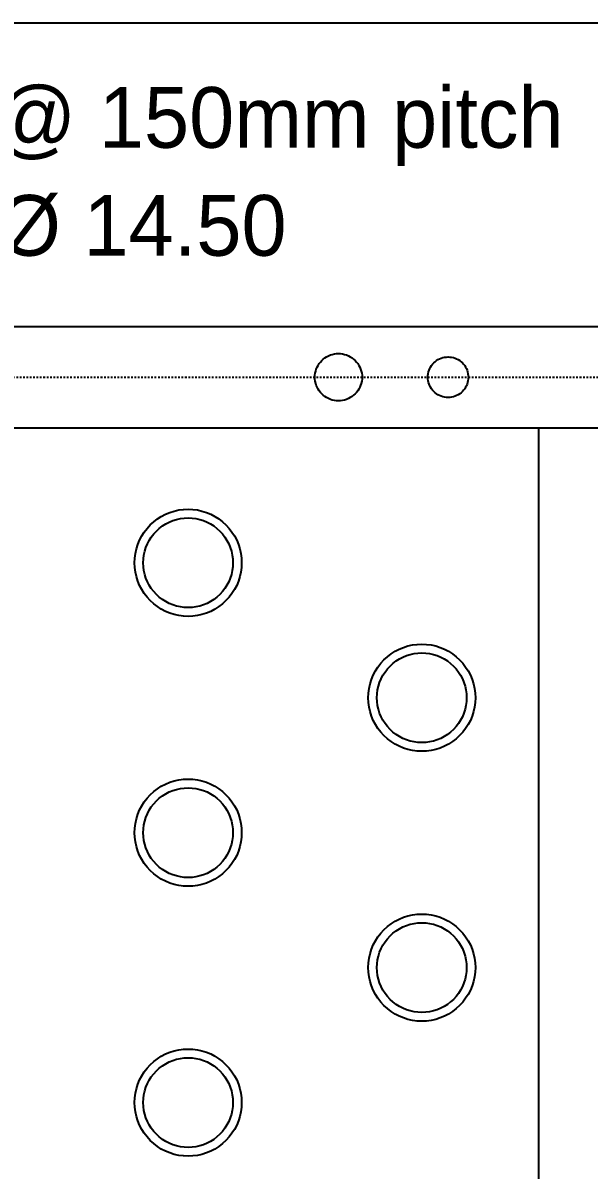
# Model space of a CAD drawing. Header units: millimetres. Extents: x 0 to 2033, y -1000001 to 3212.
# Drawn here: x 348.5 to 432.4, y 3025 to 3195 of the extents above; entities that cross this region are included whole.
import ezdxf
from ezdxf.enums import TextEntityAlignment as Align

# ---------------------------------------------------------------- set-up
doc = ezdxf.new("R2010")
doc.units = ezdxf.units.MM
doc.linetypes.add('DASHED', pattern=[0.5, 0.25, -0.25])
doc.layers.add('DRAWING', color=7, linetype='Continuous')
doc.layers.add('TEXT', color=7, linetype='Continuous')

msp = doc.modelspace()

# ---------------------------------------------------------------- linework, layer by layer
at = {"layer": 'DRAWING', "linetype": 'CONTINUOUS', "true_color": 0xff6a00}
msp.add_line((120, 3195), (522, 3195), dxfattribs=at)
at = {"layer": 'DRAWING', "linetype": 'CONTINUOUS', "true_color": 0x111111}
for p, q in [((120, 3150), (522, 3150)), ((120, 3135), (522, 3135))]:
    msp.add_line(p, q, dxfattribs=at)
at = {"layer": 'DRAWING', "linetype": 'DASHED', "true_color": 0xb000ff}
msp.add_line((128, 3142.5), (514, 3142.5), dxfattribs=at)
at = {"layer": 'DRAWING', "linetype": 'CONTINUOUS', "true_color": 0x222222}
for p, q in [((217.08, 3135), (424.92, 3135)), ((424.92, 3135), (424.92, 335))]:
    msp.add_line(p, q, dxfattribs=at)
at = {"layer": 'DRAWING', "linetype": 'CONTINUOUS', "true_color": 0x111111}
for points in [[(398.75, 3142.5), (398.74, 3142.19), (398.7, 3141.89), (398.63, 3141.59), (398.54, 3141.3), (398.42, 3141.02), (398.28, 3140.75), (398.12, 3140.49), (397.93, 3140.25), (397.72, 3140.03), (397.5, 3139.82), (397.26, 3139.63), (397, 3139.47), (396.73, 3139.33), (396.45, 3139.21), (396.16, 3139.12), (395.86, 3139.05), (395.56, 3139.01), (395.25, 3139), (394.94, 3139.01), (394.64, 3139.05), (394.34, 3139.12), (394.05, 3139.21), (393.77, 3139.33), (393.5, 3139.47), (393.24, 3139.63), (393, 3139.82), (392.78, 3140.03), (392.57, 3140.25), (392.38, 3140.49), (392.22, 3140.75), (392.08, 3141.02), (391.96, 3141.3), (391.87, 3141.59), (391.8, 3141.89), (391.76, 3142.19), (391.75, 3142.5), (391.76, 3142.81), (391.8, 3143.11), (391.87, 3143.41), (391.96, 3143.7), (392.08, 3143.98), (392.22, 3144.25), (392.38, 3144.51), (392.57, 3144.75), (392.78, 3144.97), (393, 3145.18), (393.24, 3145.37), (393.5, 3145.53), (393.77, 3145.67), (394.05, 3145.79), (394.34, 3145.88), (394.64, 3145.95), (394.94, 3145.99), (395.25, 3146), (395.56, 3145.99), (395.86, 3145.95), (396.16, 3145.88), (396.45, 3145.79), (396.73, 3145.67), (397, 3145.53), (397.26, 3145.37), (397.5, 3145.18), (397.72, 3144.97), (397.93, 3144.75), (398.12, 3144.51), (398.28, 3144.25), (398.42, 3143.98), (398.54, 3143.7), (398.63, 3143.41), (398.7, 3143.11), (398.74, 3142.81), (398.75, 3142.5)], [(414.5, 3142.5), (414.49, 3142.24), (414.45, 3141.98), (414.4, 3141.72), (414.32, 3141.47), (414.22, 3141.23), (414.1, 3141), (413.96, 3140.78), (413.8, 3140.57), (413.62, 3140.38), (413.43, 3140.2), (413.22, 3140.04), (413, 3139.9), (412.77, 3139.78), (412.53, 3139.68), (412.28, 3139.6), (412.02, 3139.55), (411.76, 3139.51), (411.5, 3139.5), (411.24, 3139.51), (410.98, 3139.55), (410.72, 3139.6), (410.47, 3139.68), (410.23, 3139.78), (410, 3139.9), (409.78, 3140.04), (409.57, 3140.2), (409.38, 3140.38), (409.2, 3140.57), (409.04, 3140.78), (408.9, 3141), (408.78, 3141.23), (408.68, 3141.47), (408.6, 3141.72), (408.55, 3141.98), (408.51, 3142.24), (408.5, 3142.5), (408.51, 3142.76), (408.55, 3143.02), (408.6, 3143.28), (408.68, 3143.53), (408.78, 3143.77), (408.9, 3144), (409.04, 3144.22), (409.2, 3144.43), (409.38, 3144.62), (409.57, 3144.8), (409.78, 3144.96), (410, 3145.1), (410.23, 3145.22), (410.47, 3145.32), (410.72, 3145.4), (410.98, 3145.45), (411.24, 3145.49), (411.5, 3145.5), (411.76, 3145.49), (412.02, 3145.45), (412.28, 3145.4), (412.53, 3145.32), (412.77, 3145.22), (413, 3145.1), (413.22, 3144.96), (413.43, 3144.8), (413.62, 3144.62), (413.8, 3144.43), (413.96, 3144.22), (414.1, 3144), (414.22, 3143.77), (414.32, 3143.53), (414.4, 3143.28), (414.45, 3143.02), (414.49, 3142.76), (414.5, 3142.5)], [(379.61, 3115), (379.58, 3114.42), (379.51, 3113.85), (379.38, 3113.28), (379.21, 3112.73), (378.99, 3112.19), (378.72, 3111.68), (378.41, 3111.19), (378.05, 3110.73), (377.66, 3110.3), (377.23, 3109.91), (376.77, 3109.55), (376.29, 3109.24), (375.77, 3108.97), (375.23, 3108.75), (374.68, 3108.58), (374.11, 3108.45), (373.54, 3108.38), (372.96, 3108.35), (372.38, 3108.38), (371.81, 3108.45), (371.24, 3108.58), (370.69, 3108.75), (370.15, 3108.97), (369.64, 3109.24), (369.15, 3109.55), (368.69, 3109.91), (368.26, 3110.3), (367.87, 3110.73), (367.51, 3111.19), (367.2, 3111.68), (366.93, 3112.19), (366.71, 3112.73), (366.54, 3113.28), (366.41, 3113.85), (366.34, 3114.42), (366.31, 3115), (366.34, 3115.58), (366.41, 3116.15), (366.54, 3116.72), (366.71, 3117.27), (366.93, 3117.81), (367.2, 3118.32), (367.51, 3118.81), (367.87, 3119.27), (368.26, 3119.7), (368.69, 3120.09), (369.15, 3120.45), (369.64, 3120.76), (370.15, 3121.03), (370.69, 3121.25), (371.24, 3121.42), (371.81, 3121.55), (372.38, 3121.62), (372.96, 3121.65), (373.54, 3121.62), (374.11, 3121.55), (374.68, 3121.42), (375.23, 3121.25), (375.77, 3121.03), (376.29, 3120.76), (376.77, 3120.45), (377.23, 3120.09), (377.66, 3119.7), (378.05, 3119.27), (378.41, 3118.81), (378.72, 3118.32), (378.99, 3117.81), (379.21, 3117.27), (379.38, 3116.72), (379.51, 3116.15), (379.58, 3115.58), (379.61, 3115)], [(414.25, 3095), (414.22, 3094.42), (414.15, 3093.85), (414.02, 3093.28), (413.85, 3092.73), (413.63, 3092.19), (413.36, 3091.68), (413.05, 3091.19), (412.69, 3090.73), (412.3, 3090.3), (411.87, 3089.91), (411.41, 3089.55), (410.93, 3089.24), (410.41, 3088.97), (409.87, 3088.75), (409.32, 3088.58), (408.75, 3088.45), (408.18, 3088.38), (407.6, 3088.35), (407.02, 3088.38), (406.45, 3088.45), (405.88, 3088.58), (405.33, 3088.75), (404.79, 3088.97), (404.28, 3089.24), (403.79, 3089.55), (403.33, 3089.91), (402.9, 3090.3), (402.51, 3090.73), (402.15, 3091.19), (401.84, 3091.68), (401.57, 3092.19), (401.35, 3092.73), (401.18, 3093.28), (401.05, 3093.85), (400.98, 3094.42), (400.95, 3095), (400.98, 3095.58), (401.05, 3096.15), (401.18, 3096.72), (401.35, 3097.27), (401.57, 3097.81), (401.84, 3098.32), (402.15, 3098.81), (402.51, 3099.27), (402.9, 3099.7), (403.33, 3100.09), (403.79, 3100.45), (404.28, 3100.76), (404.79, 3101.03), (405.33, 3101.25), (405.88, 3101.42), (406.45, 3101.55), (407.02, 3101.62), (407.6, 3101.65), (408.18, 3101.62), (408.75, 3101.55), (409.32, 3101.42), (409.87, 3101.25), (410.41, 3101.03), (410.93, 3100.76), (411.41, 3100.45), (411.87, 3100.09), (412.3, 3099.7), (412.69, 3099.27), (413.05, 3098.81), (413.36, 3098.32), (413.63, 3097.81), (413.85, 3097.27), (414.02, 3096.72), (414.15, 3096.15), (414.22, 3095.58), (414.25, 3095)], [(379.61, 3075), (379.58, 3074.42), (379.51, 3073.85), (379.38, 3073.28), (379.21, 3072.73), (378.99, 3072.19), (378.72, 3071.68), (378.41, 3071.19), (378.05, 3070.73), (377.66, 3070.3), (377.23, 3069.91), (376.77, 3069.55), (376.29, 3069.24), (375.77, 3068.97), (375.23, 3068.75), (374.68, 3068.58), (374.11, 3068.45), (373.54, 3068.38), (372.96, 3068.35), (372.38, 3068.38), (371.81, 3068.45), (371.24, 3068.58), (370.69, 3068.75), (370.15, 3068.97), (369.64, 3069.24), (369.15, 3069.55), (368.69, 3069.91), (368.26, 3070.3), (367.87, 3070.73), (367.51, 3071.19), (367.2, 3071.68), (366.93, 3072.19), (366.71, 3072.73), (366.54, 3073.28), (366.41, 3073.85), (366.34, 3074.42), (366.31, 3075), (366.34, 3075.58), (366.41, 3076.15), (366.54, 3076.72), (366.71, 3077.27), (366.93, 3077.81), (367.2, 3078.32), (367.51, 3078.81), (367.87, 3079.27), (368.26, 3079.7), (368.69, 3080.09), (369.15, 3080.45), (369.64, 3080.76), (370.15, 3081.03), (370.69, 3081.25), (371.24, 3081.42), (371.81, 3081.55), (372.38, 3081.62), (372.96, 3081.65), (373.54, 3081.62), (374.11, 3081.55), (374.68, 3081.42), (375.23, 3081.25), (375.77, 3081.03), (376.29, 3080.76), (376.77, 3080.45), (377.23, 3080.09), (377.66, 3079.7), (378.05, 3079.27), (378.41, 3078.81), (378.72, 3078.32), (378.99, 3077.81), (379.21, 3077.27), (379.38, 3076.72), (379.51, 3076.15), (379.58, 3075.58), (379.61, 3075)], [(414.25, 3055), (414.22, 3054.42), (414.15, 3053.85), (414.02, 3053.28), (413.85, 3052.73), (413.63, 3052.19), (413.36, 3051.68), (413.05, 3051.19), (412.69, 3050.73), (412.3, 3050.3), (411.87, 3049.91), (411.41, 3049.55), (410.93, 3049.24), (410.41, 3048.97), (409.87, 3048.75), (409.32, 3048.58), (408.75, 3048.45), (408.18, 3048.38), (407.6, 3048.35), (407.02, 3048.38), (406.45, 3048.45), (405.88, 3048.58), (405.33, 3048.75), (404.79, 3048.97), (404.28, 3049.24), (403.79, 3049.55), (403.33, 3049.91), (402.9, 3050.3), (402.51, 3050.73), (402.15, 3051.19), (401.84, 3051.68), (401.57, 3052.19), (401.35, 3052.73), (401.18, 3053.28), (401.05, 3053.85), (400.98, 3054.42), (400.95, 3055), (400.98, 3055.58), (401.05, 3056.15), (401.18, 3056.72), (401.35, 3057.27), (401.57, 3057.81), (401.84, 3058.32), (402.15, 3058.81), (402.51, 3059.27), (402.9, 3059.7), (403.33, 3060.09), (403.79, 3060.45), (404.28, 3060.76), (404.79, 3061.03), (405.33, 3061.25), (405.88, 3061.42), (406.45, 3061.55), (407.02, 3061.62), (407.6, 3061.65), (408.18, 3061.62), (408.75, 3061.55), (409.32, 3061.42), (409.87, 3061.25), (410.41, 3061.03), (410.93, 3060.76), (411.41, 3060.45), (411.87, 3060.09), (412.3, 3059.7), (412.69, 3059.27), (413.05, 3058.81), (413.36, 3058.32), (413.63, 3057.81), (413.85, 3057.27), (414.02, 3056.72), (414.15, 3056.15), (414.22, 3055.58), (414.25, 3055)], [(379.61, 3035), (379.58, 3034.42), (379.51, 3033.85), (379.38, 3033.28), (379.21, 3032.73), (378.99, 3032.19), (378.72, 3031.68), (378.41, 3031.19), (378.05, 3030.73), (377.66, 3030.3), (377.23, 3029.91), (376.77, 3029.55), (376.29, 3029.24), (375.77, 3028.97), (375.23, 3028.75), (374.68, 3028.58), (374.11, 3028.45), (373.54, 3028.38), (372.96, 3028.35), (372.38, 3028.38), (371.81, 3028.45), (371.24, 3028.58), (370.69, 3028.75), (370.15, 3028.97), (369.64, 3029.24), (369.15, 3029.55), (368.69, 3029.91), (368.26, 3030.3), (367.87, 3030.73), (367.51, 3031.19), (367.2, 3031.68), (366.93, 3032.19), (366.71, 3032.73), (366.54, 3033.28), (366.41, 3033.85), (366.34, 3034.42), (366.31, 3035), (366.34, 3035.58), (366.41, 3036.15), (366.54, 3036.72), (366.71, 3037.27), (366.93, 3037.81), (367.2, 3038.32), (367.51, 3038.81), (367.87, 3039.27), (368.26, 3039.7), (368.69, 3040.09), (369.15, 3040.45), (369.64, 3040.76), (370.15, 3041.03), (370.69, 3041.25), (371.24, 3041.42), (371.81, 3041.55), (372.38, 3041.62), (372.96, 3041.65), (373.54, 3041.62), (374.11, 3041.55), (374.68, 3041.42), (375.23, 3041.25), (375.77, 3041.03), (376.29, 3040.76), (376.77, 3040.45), (377.23, 3040.09), (377.66, 3039.7), (378.05, 3039.27), (378.41, 3038.81), (378.72, 3038.32), (378.99, 3037.81), (379.21, 3037.27), (379.38, 3036.72), (379.51, 3036.15), (379.58, 3035.58), (379.61, 3035)]]:
    msp.add_lwpolyline(points, close=True, dxfattribs=at)
at = {"layer": 'DRAWING', "linetype": 'CONTINUOUS', "true_color": 0xff1a1a}
for points in [[(380.9, 3115), (380.87, 3114.31), (380.78, 3113.62), (380.63, 3112.94), (380.42, 3112.28), (380.16, 3111.64), (379.84, 3111.03), (379.46, 3110.45), (379.04, 3109.9), (378.57, 3109.39), (378.06, 3108.92), (377.51, 3108.5), (376.93, 3108.12), (376.32, 3107.8), (375.68, 3107.54), (375.02, 3107.33), (374.34, 3107.18), (373.65, 3107.09), (372.96, 3107.06), (372.27, 3107.09), (371.58, 3107.18), (370.9, 3107.33), (370.24, 3107.54), (369.6, 3107.8), (368.99, 3108.12), (368.41, 3108.5), (367.86, 3108.92), (367.35, 3109.39), (366.88, 3109.9), (366.46, 3110.45), (366.08, 3111.03), (365.76, 3111.64), (365.5, 3112.28), (365.29, 3112.94), (365.14, 3113.62), (365.05, 3114.31), (365.02, 3115), (365.05, 3115.69), (365.14, 3116.38), (365.29, 3117.06), (365.5, 3117.72), (365.76, 3118.36), (366.08, 3118.97), (366.46, 3119.55), (366.88, 3120.1), (367.35, 3120.61), (367.86, 3121.08), (368.41, 3121.5), (368.99, 3121.88), (369.6, 3122.2), (370.24, 3122.46), (370.9, 3122.67), (371.58, 3122.82), (372.27, 3122.91), (372.96, 3122.94), (373.65, 3122.91), (374.34, 3122.82), (375.02, 3122.67), (375.68, 3122.46), (376.32, 3122.2), (376.93, 3121.88), (377.51, 3121.5), (378.06, 3121.08), (378.57, 3120.61), (379.04, 3120.1), (379.46, 3119.55), (379.84, 3118.97), (380.16, 3118.36), (380.42, 3117.72), (380.63, 3117.06), (380.78, 3116.38), (380.87, 3115.69), (380.9, 3115)], [(415.54, 3095), (415.51, 3094.31), (415.42, 3093.62), (415.27, 3092.94), (415.06, 3092.28), (414.8, 3091.64), (414.48, 3091.03), (414.1, 3090.45), (413.68, 3089.9), (413.21, 3089.39), (412.7, 3088.92), (412.15, 3088.5), (411.57, 3088.12), (410.96, 3087.8), (410.32, 3087.54), (409.66, 3087.33), (408.98, 3087.18), (408.29, 3087.09), (407.6, 3087.06), (406.91, 3087.09), (406.22, 3087.18), (405.54, 3087.33), (404.88, 3087.54), (404.24, 3087.8), (403.63, 3088.12), (403.05, 3088.5), (402.5, 3088.92), (401.99, 3089.39), (401.52, 3089.9), (401.1, 3090.45), (400.72, 3091.03), (400.4, 3091.64), (400.14, 3092.28), (399.93, 3092.94), (399.78, 3093.62), (399.69, 3094.31), (399.66, 3095), (399.69, 3095.69), (399.78, 3096.38), (399.93, 3097.06), (400.14, 3097.72), (400.4, 3098.36), (400.72, 3098.97), (401.1, 3099.55), (401.52, 3100.1), (401.99, 3100.61), (402.5, 3101.08), (403.05, 3101.5), (403.63, 3101.88), (404.24, 3102.2), (404.88, 3102.46), (405.54, 3102.67), (406.22, 3102.82), (406.91, 3102.91), (407.6, 3102.94), (408.29, 3102.91), (408.98, 3102.82), (409.66, 3102.67), (410.32, 3102.46), (410.96, 3102.2), (411.57, 3101.88), (412.15, 3101.5), (412.7, 3101.08), (413.21, 3100.61), (413.68, 3100.1), (414.1, 3099.55), (414.48, 3098.97), (414.8, 3098.36), (415.06, 3097.72), (415.27, 3097.06), (415.42, 3096.38), (415.51, 3095.69), (415.54, 3095)], [(380.9, 3075), (380.87, 3074.31), (380.78, 3073.62), (380.63, 3072.94), (380.42, 3072.28), (380.16, 3071.64), (379.84, 3071.03), (379.46, 3070.45), (379.04, 3069.9), (378.57, 3069.39), (378.06, 3068.92), (377.51, 3068.5), (376.93, 3068.12), (376.32, 3067.8), (375.68, 3067.54), (375.02, 3067.33), (374.34, 3067.18), (373.65, 3067.09), (372.96, 3067.06), (372.27, 3067.09), (371.58, 3067.18), (370.9, 3067.33), (370.24, 3067.54), (369.6, 3067.8), (368.99, 3068.12), (368.41, 3068.5), (367.86, 3068.92), (367.35, 3069.39), (366.88, 3069.9), (366.46, 3070.45), (366.08, 3071.03), (365.76, 3071.64), (365.5, 3072.28), (365.29, 3072.94), (365.14, 3073.62), (365.05, 3074.31), (365.02, 3075), (365.05, 3075.69), (365.14, 3076.38), (365.29, 3077.06), (365.5, 3077.72), (365.76, 3078.36), (366.08, 3078.97), (366.46, 3079.55), (366.88, 3080.1), (367.35, 3080.61), (367.86, 3081.08), (368.41, 3081.5), (368.99, 3081.88), (369.6, 3082.2), (370.24, 3082.46), (370.9, 3082.67), (371.58, 3082.82), (372.27, 3082.91), (372.96, 3082.94), (373.65, 3082.91), (374.34, 3082.82), (375.02, 3082.67), (375.68, 3082.46), (376.32, 3082.2), (376.93, 3081.88), (377.51, 3081.5), (378.06, 3081.08), (378.57, 3080.61), (379.04, 3080.1), (379.46, 3079.55), (379.84, 3078.97), (380.16, 3078.36), (380.42, 3077.72), (380.63, 3077.06), (380.78, 3076.38), (380.87, 3075.69), (380.9, 3075)], [(415.54, 3055), (415.51, 3054.31), (415.42, 3053.62), (415.27, 3052.94), (415.06, 3052.28), (414.8, 3051.64), (414.48, 3051.03), (414.1, 3050.45), (413.68, 3049.9), (413.21, 3049.39), (412.7, 3048.92), (412.15, 3048.5), (411.57, 3048.12), (410.96, 3047.8), (410.32, 3047.54), (409.66, 3047.33), (408.98, 3047.18), (408.29, 3047.09), (407.6, 3047.06), (406.91, 3047.09), (406.22, 3047.18), (405.54, 3047.33), (404.88, 3047.54), (404.24, 3047.8), (403.63, 3048.12), (403.05, 3048.5), (402.5, 3048.92), (401.99, 3049.39), (401.52, 3049.9), (401.1, 3050.45), (400.72, 3051.03), (400.4, 3051.64), (400.14, 3052.28), (399.93, 3052.94), (399.78, 3053.62), (399.69, 3054.31), (399.66, 3055), (399.69, 3055.69), (399.78, 3056.38), (399.93, 3057.06), (400.14, 3057.72), (400.4, 3058.36), (400.72, 3058.97), (401.1, 3059.55), (401.52, 3060.1), (401.99, 3060.61), (402.5, 3061.08), (403.05, 3061.5), (403.63, 3061.88), (404.24, 3062.2), (404.88, 3062.46), (405.54, 3062.67), (406.22, 3062.82), (406.91, 3062.91), (407.6, 3062.94), (408.29, 3062.91), (408.98, 3062.82), (409.66, 3062.67), (410.32, 3062.46), (410.96, 3062.2), (411.57, 3061.88), (412.15, 3061.5), (412.7, 3061.08), (413.21, 3060.61), (413.68, 3060.1), (414.1, 3059.55), (414.48, 3058.97), (414.8, 3058.36), (415.06, 3057.72), (415.27, 3057.06), (415.42, 3056.38), (415.51, 3055.69), (415.54, 3055)], [(380.9, 3035), (380.87, 3034.31), (380.78, 3033.62), (380.63, 3032.94), (380.42, 3032.28), (380.16, 3031.64), (379.84, 3031.03), (379.46, 3030.45), (379.04, 3029.9), (378.57, 3029.39), (378.06, 3028.92), (377.51, 3028.5), (376.93, 3028.12), (376.32, 3027.8), (375.68, 3027.54), (375.02, 3027.33), (374.34, 3027.18), (373.65, 3027.09), (372.96, 3027.06), (372.27, 3027.09), (371.58, 3027.18), (370.9, 3027.33), (370.24, 3027.54), (369.6, 3027.8), (368.99, 3028.12), (368.41, 3028.5), (367.86, 3028.92), (367.35, 3029.39), (366.88, 3029.9), (366.46, 3030.45), (366.08, 3031.03), (365.76, 3031.64), (365.5, 3032.28), (365.29, 3032.94), (365.14, 3033.62), (365.05, 3034.31), (365.02, 3035), (365.05, 3035.69), (365.14, 3036.38), (365.29, 3037.06), (365.5, 3037.72), (365.76, 3038.36), (366.08, 3038.97), (366.46, 3039.55), (366.88, 3040.1), (367.35, 3040.61), (367.86, 3041.08), (368.41, 3041.5), (368.99, 3041.88), (369.6, 3042.2), (370.24, 3042.46), (370.9, 3042.67), (371.58, 3042.82), (372.27, 3042.91), (372.96, 3042.94), (373.65, 3042.91), (374.34, 3042.82), (375.02, 3042.67), (375.68, 3042.46), (376.32, 3042.2), (376.93, 3041.88), (377.51, 3041.5), (378.06, 3041.08), (378.57, 3040.61), (379.04, 3040.1), (379.46, 3039.55), (379.84, 3038.97), (380.16, 3038.36), (380.42, 3037.72), (380.63, 3037.06), (380.78, 3036.38), (380.87, 3035.69), (380.9, 3035)]]:
    msp.add_lwpolyline(points, close=True, dxfattribs=at)

# ---------------------------------------------------------------- texts
at = {"layer": 'TEXT', "true_color": 0xff6a00}
for s, p in [('Blank-off holes: 19 × ø6 @ 150mm pitch', (321, 3181)), ('C1 Ø 15.88   C2 Ø 14.50', (321, 3165))]:
    msp.add_text(s, height=9, dxfattribs=at).set_placement(p, align=Align.MIDDLE_CENTER)

doc.saveas('drawing.dxf')
